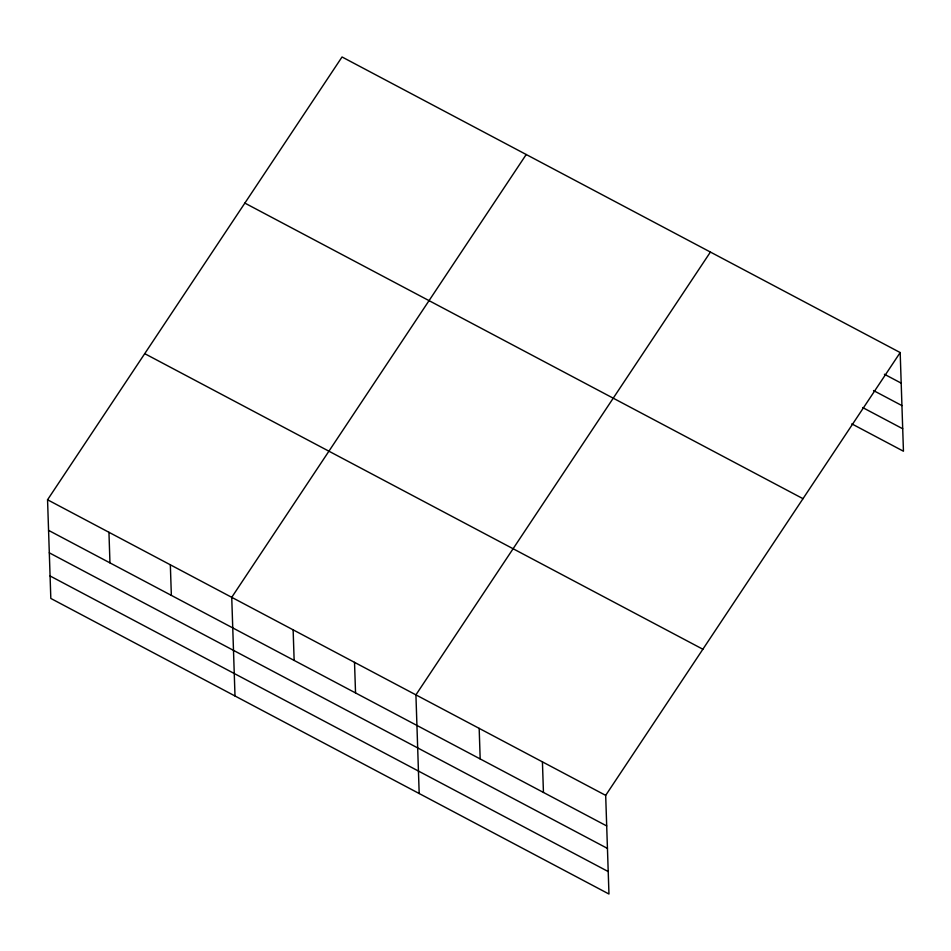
<?xml version="1.0" encoding="UTF-8"?>
<svg xmlns="http://www.w3.org/2000/svg" width="951" height="951" viewBox="0 0 951 951"><rect width="100%" height="100%" fill="white"/><g stroke="black" fill="none" stroke-linecap="round" stroke-linejoin="round"><path stroke-width="1.43" d="M900.181 352.559L605.68 795.369L608.961 894.023L50.819 598.441L47.55 499.774L342.039 56.977L900.181 352.559L903.45 451.226L851.811 423.873M526.224 154.514L231.735 597.323L235.004 695.977M710.409 252.063L415.92 694.86L419.189 793.526M884.406 374.254L901.191 383.134M873.541 390.564L901.94 405.601M862.688 407.563L902.701 428.758M244.859 203.098L803.001 498.681M144.73 353.653L702.872 649.236M47.55 499.774L605.68 795.369M48.56 530.361L606.702 825.943M49.309 552.828L607.439 848.411M50.082 575.973L608.212 871.556M542.427 761.87L543.449 792.445M479.173 728.359L480.184 758.946M354.521 662.348L355.543 692.922M293.134 629.835L294.144 660.41M170.336 564.811L171.358 595.385M108.949 532.298L109.959 562.873"/></g></svg>
